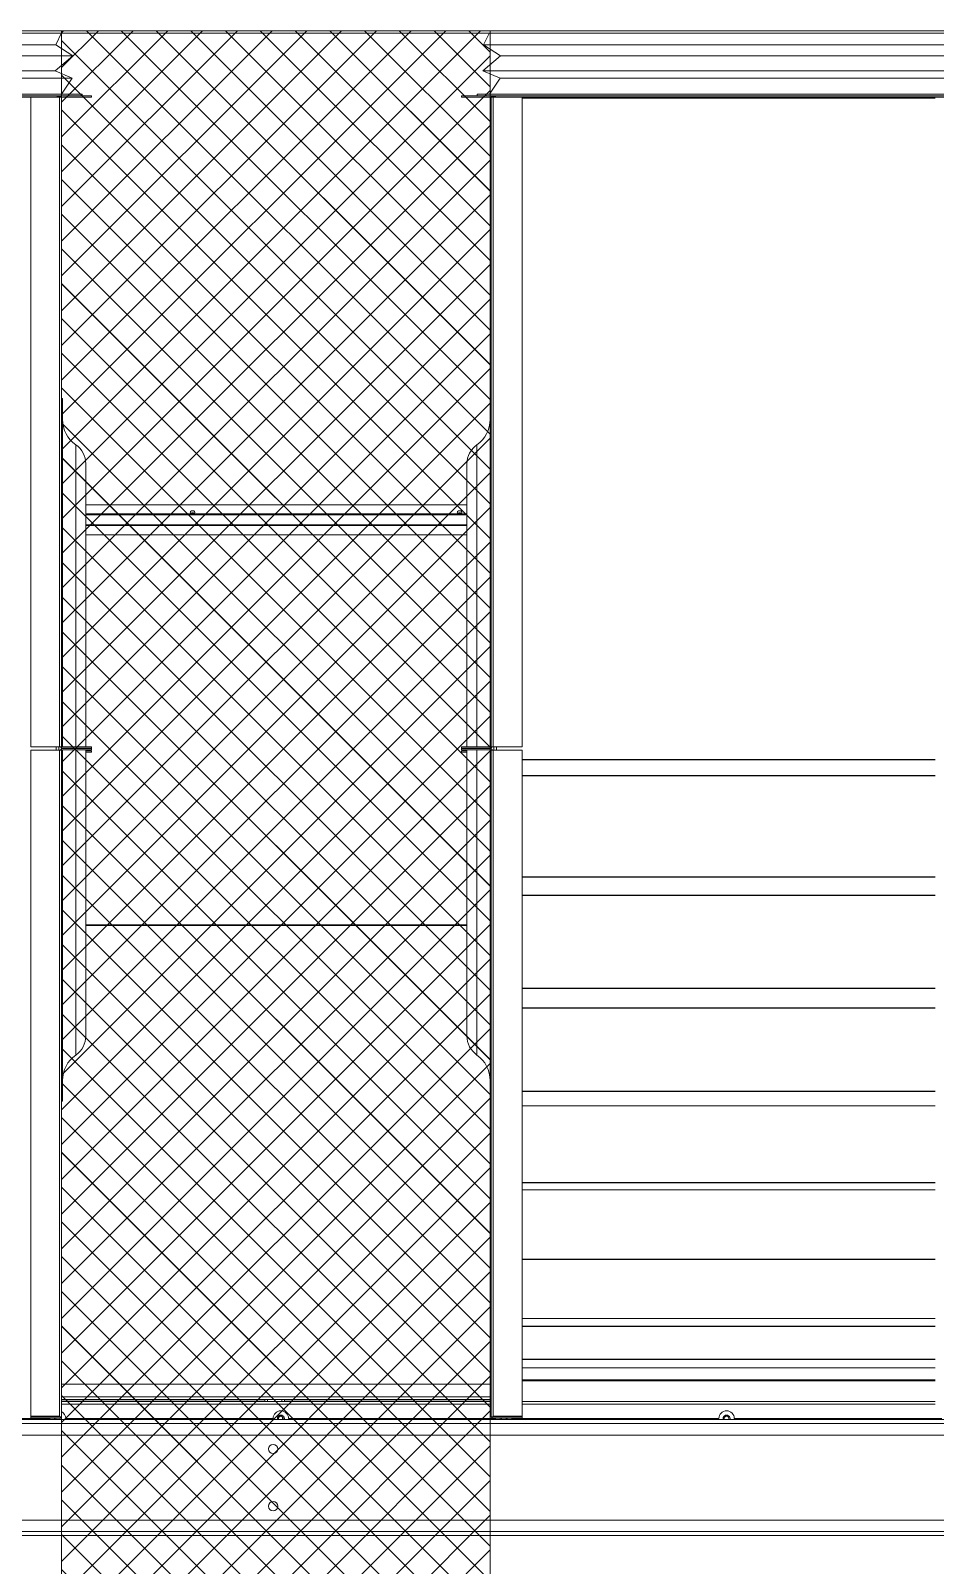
# Model space of a CAD drawing. Header units: millimetres. Extents: x 15155 to 44563, y 13060 to 33855.
# Drawn here: x 34874 to 36043, y 20931 to 22914 of the extents above; entities that cross this region are included whole.
import ezdxf

# ---------------------------------------------------------------- set-up
doc = ezdxf.new("R2010")
doc.units = ezdxf.units.MM

# ---------------------------------------------------------------- blocks, each defined once
blk = doc.blocks.new('3753456')
at = {"color": 0, "lineweight": 5}
for p, q in [((337590.2, 91235.5), (337597.8, 91251)), ((337612.3, 91221.4), (337590.2, 91235.5)), ((337589.4, 91202.2), (337612.3, 91221.4)), ((337611.6, 91192.6), (337589.4, 91202.2)), ((337597.8, 91172), (337611.6, 91192.6))]:
    blk.add_line(p, q, dxfattribs=at)
blk = doc.blocks.new('347246')
at = {"color": 0, "lineweight": 5}
for p, q in [((426217.9, 88814.5), (425602.7, 88814.5)), ((425624.9, 88800.5), (426240.1, 88800.5)), ((426217.2, 88781.3), (425602, 88781.3)), ((425624.1, 88771.7), (426239.3, 88771.7))]:
    blk.add_line(p, q, dxfattribs=at)
for p in [(88012.5, -2421), (88627.7, -2421)]:
    blk.add_blockref('3753456', p, dxfattribs=at)
blk = doc.blocks.new('2')
at = {"lineweight": 20}
h = blk.add_hatch(dxfattribs=at)
h.set_pattern_fill('ANSI37', scale=50)
h.set_pattern_definition([(45, (-1429928.07, -467572.61), (-112.253202, 112.253202), []), (135, (-1429928.07, -467572.61), (-112.253202, -112.253202), [])])
h.paths.add_polyline_path([(35467.7, 20797.8), (35467.7, 22914.2), (34913.9, 22914.2), (34913.9, 20797.8)])
at = {"lineweight": 5}
h = blk.add_hatch(dxfattribs=at)
h.set_pattern_fill('ANSI37', scale=10)
h.set_pattern_definition([(45, (-1429928.074, -467572.614), (-22.4506403, 22.4506403), []), (135, (-1429928.074, -467572.614), (-22.4506403, -22.4506403), [])])
h.paths.add_polyline_path([(35467.7, 20797.8), (35467.7, 22914.2), (34913.9, 22914.2), (34913.9, 20797.8)])
at = {"color": 7, "lineweight": 20}
for p, q in [((34016.9, 22914.2), (37525.5, 22914.2)), ((34017.2, 22910.8), (37525.5, 22910.8)), ((34221.8, 21119.4), (37320.6, 21119.4)), ((34221.8, 21114.2), (37320.6, 21114.2)), ((34755.5, 21099.4), (36787, 21099.4)), ((34221.8, 20989.4), (37320.6, 20989.4)), ((37320.6, 20974.6), (34221.8, 20974.6)), ((37320.6, 20969.4), (34221.8, 20969.4))]:
    blk.add_line(p, q, dxfattribs=at)
at = {"color": 7, "lineweight": 20, "ltscale": 0.2695}
for p, q in [((34940.4, 22832.2), (34293.6, 22832.2)), ((34940.4, 22830.2), (34293.6, 22830.2)), ((36109.4, 22832.2), (35462.6, 22832.2)), ((36109.4, 22830.2), (35462.6, 22830.2))]:
    blk.add_line(p, q, dxfattribs=at)
at = {"color": 7, "lineweight": 20, "ltscale": 0.251167}
for p, q in [((34305.5, 22830.2), (34908.3, 22830.2)), ((34305.5, 22828.2), (34908.3, 22828.2)), ((35474.5, 22830.2), (36077.3, 22830.2)), ((35474.5, 22828.2), (36077.3, 22828.2))]:
    blk.add_line(p, q, dxfattribs=at)
at = {"color": 7, "lineweight": 20, "ltscale": 0.349833}
for p, q in [((34873.9, 21988.6), (34873.9, 22828.2)), ((34911.1, 22828.2), (34911.1, 21988.6)), ((35471.7, 22828.2), (35471.7, 21988.6)), ((35508.9, 21988.6), (35508.9, 22828.2))]:
    blk.add_line(p, q, dxfattribs=at)
at = {"color": 7, "lineweight": 20, "ltscale": 0.0155}
for p, q in [((34873.9, 22828.2), (34911.1, 22828.2)), ((34915.1, 22829.8), (34952.3, 22829.8)), ((34915.1, 22828.2), (34952.3, 22828.2)), ((35467.7, 22829.8), (35430.5, 22829.8)), ((35467.7, 22828.2), (35430.5, 22828.2)), ((35508.9, 22828.2), (35471.7, 22828.2)), ((34911.1, 21988.6), (34873.9, 21988.6)), ((34911.1, 21984.4), (34873.9, 21984.4)), ((34915.1, 21988.6), (34952.3, 21988.6)), ((34915.1, 21987), (34952.3, 21987)), ((34952.3, 21986.4), (34915.1, 21986.4)), ((34952.3, 21984.8), (34915.1, 21984.8)), ((35467.7, 21988.6), (35430.5, 21988.6)), ((35467.7, 21987), (35430.5, 21987)), ((35430.5, 21986.4), (35467.7, 21986.4)), ((35430.5, 21984.8), (35467.7, 21984.8)), ((35471.7, 21988.6), (35508.9, 21988.6)), ((35471.7, 21984.4), (35508.9, 21984.4)), ((34911.1, 21123.8), (34873.9, 21123.8)), ((34873.9, 21123.5), (34911.1, 21123.5)), ((34911.1, 21123), (34873.9, 21123)), ((34911.1, 21121.4), (34873.9, 21121.4)), ((35471.7, 21123.8), (35508.9, 21123.8)), ((35508.9, 21123.5), (35471.7, 21123.5)), ((35471.7, 21123), (35508.9, 21123)), ((35471.7, 21121.4), (35508.9, 21121.4))]:
    blk.add_line(p, q, dxfattribs=at)
at = {"color": 7, "lineweight": 20, "ltscale": 0.000833333}
for p, q in [((34908.3, 22828.2), (34908.3, 22830.2)), ((34940.4, 22832.2), (34940.4, 22830.2)), ((35451, 22832.2), (35451, 22830.2)), ((35462.6, 22832.2), (35462.6, 22830.2)), ((35474.5, 22828.2), (35474.5, 22830.2))]:
    blk.add_line(p, q, dxfattribs=at)
at = {"color": 7, "lineweight": 20, "ltscale": 0.001167}
blk.add_line((34911.1, 22829.8), (34908.3, 22829.8), dxfattribs=at)
at = {"color": 7, "lineweight": 20, "ltscale": 0.000167}
blk.add_line((34908.7, 22828.8), (34908.3, 22828.8), dxfattribs=at)
at = {"color": 7, "lineweight": 20, "ltscale": 0.00036512}
for p, q in [((34908.7, 22829.1), (34908.7, 22828.2)), ((34910.3, 22829.1), (34910.3, 22828.2)), ((35472.5, 22828.2), (35472.5, 22829.1)), ((35474.1, 22828.2), (35474.1, 22829.1))]:
    blk.add_line(p, q, dxfattribs=at)
at = {"color": 7, "lineweight": 20, "ltscale": 0.000666667}
for p, q in [((34910.3, 22829.1), (34908.7, 22829.1)), ((34912.9, 22828.7), (34914.2, 22827.7)), ((34952.3, 22829.8), (34952.3, 22828.2)), ((35430.5, 22829.8), (35430.5, 22828.2)), ((35469.9, 22828.7), (35468.7, 22827.7)), ((35472.5, 22829.1), (35474.1, 22829.1)), ((34912.6, 21984.8), (34914, 21984.1)), ((34912.9, 21988), (34914.2, 21989)), ((34952.3, 21987), (34952.3, 21988.6)), ((34952.3, 21986.4), (34952.3, 21984.8)), ((34952.3, 21983.4), (34952.3, 21981.8)), ((35430.5, 21987), (35430.5, 21988.6)), ((35430.5, 21986.4), (35430.5, 21984.8)), ((35430.5, 21983.4), (35430.5, 21981.8)), ((35469.9, 21988), (35468.7, 21989)), ((35470.3, 21984.8), (35468.8, 21984.1)), ((34873.9, 21123), (34873.9, 21121.4)), ((35508.9, 21123), (35508.9, 21121.4))]:
    blk.add_line(p, q, dxfattribs=at)
at = {"color": 7, "lineweight": 20, "ltscale": 0.000333381}
blk.add_line((34911.1, 22828.8), (34910.3, 22828.8), dxfattribs=at)
at = {"color": 7, "lineweight": 20, "ltscale": 0.000266463}
blk.add_line((34911.1, 22828.2), (34911.1, 22828.8), dxfattribs=at)
at = {"color": 7, "lineweight": 20, "ltscale": 0.000824955}
for p, q in [((34913.1, 22828.2), (34911.1, 22828.2)), ((35469.7, 22828.2), (35471.7, 22828.2)), ((34913.1, 21988.6), (34911.1, 21988.6)), ((35469.7, 21988.6), (35471.7, 21988.6)), ((34913.1, 21123), (34911.1, 21123)), ((35469.7, 21123), (35471.7, 21123))]:
    blk.add_line(p, q, dxfattribs=at)
at = {"color": 7, "lineweight": 20, "ltscale": 0.000508058}
for p, q in [((34911.8, 22828.7), (34912.8, 22829.5)), ((35471, 22828.7), (35470.1, 22829.5))]:
    blk.add_line(p, q, dxfattribs=at)
at = {"color": 7, "lineweight": 20, "ltscale": 0.348833}
for p, q in [((34913.9, 22827), (34913.9, 21989.8)), ((35468.9, 22827), (35468.9, 21989.8))]:
    blk.add_line(p, q, dxfattribs=at)
at = {"color": 7, "lineweight": 20, "ltscale": 8.11136e-06}
blk.add_line((34913.9, 22827), (34913.9, 22827), dxfattribs=at)
at = {"color": 7, "lineweight": 20, "ltscale": 0.008333}
blk.add_line((34940.4, 22830.2), (34920.4, 22830.2), dxfattribs=at)
at = {"color": 7, "lineweight": 20, "ltscale": 0.004802}
for p, q in [((35462.6, 22832.2), (35451, 22832.2)), ((35462.6, 22830.2), (35451, 22830.2))]:
    blk.add_line(p, q, dxfattribs=at)
at = {"color": 7, "lineweight": 20, "ltscale": 0.004989}
blk.add_line((35474.5, 22830.2), (35462.6, 22830.2), dxfattribs=at)
at = {"color": 7, "lineweight": 20, "ltscale": 0.001166}
blk.add_line((35471.7, 22829.8), (35474.5, 22829.8), dxfattribs=at)
at = {"color": 7, "lineweight": 20, "ltscale": 0.000266053}
blk.add_line((35471.7, 22828.2), (35471.7, 22828.8), dxfattribs=at)
at = {"color": 7, "lineweight": 20, "ltscale": 0.000333286}
blk.add_line((35471.7, 22828.8), (35472.5, 22828.8), dxfattribs=at)
at = {"color": 7, "lineweight": 20, "ltscale": 0.000166333}
blk.add_line((35474.1, 22828.8), (35474.5, 22828.8), dxfattribs=at)
at = {"color": 7, "lineweight": 20, "ltscale": 0.2225}
for p, q in [((35508.9, 22826.8), (36042.9, 22826.8)), ((35508.9, 21972.5), (36042.9, 21972.5)), ((35508.9, 21971.9), (36042.9, 21971.9)), ((35508.9, 21951.6), (36042.9, 21951.6)), ((35508.9, 21951.3), (36042.9, 21951.3)), ((35508.9, 21820.8), (36042.9, 21820.8)), ((35508.9, 21820.2), (36042.9, 21820.2)), ((35508.9, 21797), (36042.9, 21797)), ((35508.9, 21796.7), (36042.9, 21796.7)), ((35508.9, 21677), (36042.9, 21677)), ((35508.9, 21676.5), (36042.9, 21676.5)), ((35508.9, 21651.3), (36042.9, 21651.3)), ((35508.9, 21651), (36042.9, 21651)), ((35508.9, 21543.6), (36042.9, 21543.6)), ((35508.9, 21543.2), (36042.9, 21543.2)), ((35508.9, 21524.9), (36042.9, 21524.9)), ((35508.9, 21524.8), (36042.9, 21524.8)), ((35508.9, 21425.6), (36042.9, 21425.6)), ((35508.9, 21425.2), (36042.9, 21425.2)), ((35508.9, 21416.3), (36042.9, 21416.3)), ((35508.9, 21416.2), (36042.9, 21416.2)), ((35508.9, 21326.6), (36042.9, 21326.6)), ((35508.9, 21326.3), (36042.9, 21326.3)), ((35508.9, 21250.1), (36042.9, 21250.1)), ((35508.9, 21249.8), (36042.9, 21249.8)), ((35508.9, 21239.9), (36042.9, 21239.9)), ((35508.9, 21239.8), (36042.9, 21239.8)), ((35508.9, 21197.4), (36042.9, 21197.4)), ((35508.9, 21197.2), (36042.9, 21197.2)), ((35508.9, 21186.4), (36042.9, 21186.4)), ((35508.9, 21186.3), (36042.9, 21186.3)), ((35508.9, 21170.7), (36042.9, 21170.7)), ((35508.9, 21170.7), (36042.9, 21170.7)), ((35508.9, 21169.3), (36042.9, 21169.3)), ((35508.9, 21142.7), (36042.9, 21142.7)), ((36042.9, 21139.4), (35508.9, 21139.4))]:
    blk.add_line(p, q, dxfattribs=at)
at = {"color": 7, "lineweight": 20, "ltscale": 0.023157}
for p, q in [((34913.9, 22383.2), (34913.9, 22438.8)), ((34915.1, 22383.2), (34915.1, 22438.8)), ((35467.7, 21586.4), (35467.7, 21530.8))]:
    blk.add_line(p, q, dxfattribs=at)
at = {"color": 7, "lineweight": 20, "ltscale": 0.0005}
for p, q in [((34913.9, 22438.8), (34915.1, 22438.8)), ((35468.9, 22438.8), (35467.7, 22438.8)), ((34913.9, 21530.8), (34915.1, 21530.8)), ((35468.9, 21530.8), (35467.7, 21530.8))]:
    blk.add_line(p, q, dxfattribs=at)
at = {"color": 7, "lineweight": 20, "ltscale": 0.187583}
blk.add_line((35467.7, 22438.8), (35467.7, 21988.6), dxfattribs=at)
at = {"color": 7, "lineweight": 20, "ltscale": 0.16394}
blk.add_line((34913.9, 21989.7), (34913.9, 22383.2), dxfattribs=at)
at = {"color": 7, "lineweight": 20, "ltscale": 0.164426}
blk.add_line((34915.1, 21988.6), (34915.1, 22383.2), dxfattribs=at)
at = {"color": 7, "lineweight": 20, "ltscale": 0.020113}
for p, q in [((34932.3, 22330.8), (34932.3, 22379.1)), ((35450.6, 21638.7), (35450.6, 21590.5))]:
    blk.add_line(p, q, dxfattribs=at)
at = {"color": 7, "lineweight": 20, "ltscale": 0.162715}
blk.add_line((35450.6, 22379.1), (35450.6, 21988.6), dxfattribs=at)
at = {"color": 7, "lineweight": 20, "ltscale": 0.018857}
for p, q in [((34945.1, 22354.5), (34945.1, 22309.2)), ((34945.1, 21615.1), (34945.1, 21660.3)), ((35437.7, 21615.1), (35437.7, 21660.3))]:
    blk.add_line(p, q, dxfattribs=at)
at = {"color": 7, "lineweight": 20, "ltscale": 0.152458}
for p, q in [((34945.1, 21988.6), (34945.1, 22354.5)), ((35437.7, 21988.6), (35437.7, 22354.5))]:
    blk.add_line(p, q, dxfattribs=at)
at = {"color": 7, "lineweight": 20, "ltscale": 0.142602}
blk.add_line((34932.3, 21988.6), (34932.3, 22330.8), dxfattribs=at)
at = {"color": 7, "lineweight": 20, "ltscale": 0.133601}
blk.add_line((34945.1, 22309.2), (34945.1, 21988.6), dxfattribs=at)
at = {"color": 7, "lineweight": 20, "ltscale": 0.205257}
for p, q in [((35437.7, 22301.5), (34945.1, 22301.5)), ((35437.7, 22289.8), (34945.1, 22289.8)), ((35437.7, 22288.5), (34945.1, 22288.5)), ((35437.7, 22275.8), (34945.1, 22275.8)), ((35437.7, 22274.6), (34945.1, 22274.6)), ((34945.1, 22262.6), (35437.7, 22262.6)), ((35437.7, 21758.6), (34945.1, 21758.6)), ((35437.7, 21757.7), (34945.1, 21757.7))]:
    blk.add_line(p, q, dxfattribs=at)
at = {"color": 7, "lineweight": 20, "ltscale": 0.358583}
for p, q in [((34873.9, 21123.8), (34873.9, 21984.4)), ((34911.1, 21984.4), (34911.1, 21123.8)), ((35471.7, 21984.4), (35471.7, 21123.8)), ((35508.9, 21123.8), (35508.9, 21984.4))]:
    blk.add_line(p, q, dxfattribs=at)
at = {"color": 7, "lineweight": 20, "ltscale": 0.00175}
for p, q in [((34906.9, 21984.4), (34906.9, 21988.6)), ((34910.3, 21984.4), (34910.3, 21988.6)), ((35472.5, 21984.4), (35472.5, 21988.6)), ((35475.9, 21984.4), (35475.9, 21988.6))]:
    blk.add_line(p, q, dxfattribs=at)
at = {"color": 7, "lineweight": 20, "ltscale": 0.000912135}
for p, q in [((34913.3, 21984.4), (34911.1, 21984.4)), ((35469.5, 21984.4), (35471.7, 21984.4))]:
    blk.add_line(p, q, dxfattribs=at)
at = {"color": 7, "lineweight": 20, "ltscale": 0.000112267}
blk.add_line((34912.3, 21984.8), (34912.6, 21984.8), dxfattribs=at)
at = {"color": 7, "lineweight": 20, "ltscale": 0.000166667}
blk.add_line((34912.3, 21984.8), (34912.3, 21984.4), dxfattribs=at)
at = {"color": 7, "lineweight": 20, "ltscale": 1.40382e-05}
blk.add_line((34913.9, 21989.7), (34913.9, 21989.8), dxfattribs=at)
at = {"color": 7, "lineweight": 20, "ltscale": 0.000474957}
blk.add_line((34913.9, 21986.1), (34913.9, 21987.3), dxfattribs=at)
at = {"color": 7, "lineweight": 20, "ltscale": 1.44759e-05}
blk.add_line((34913.9, 21983.6), (34913.9, 21983.6), dxfattribs=at)
at = {"color": 7, "lineweight": 20, "ltscale": 0.358083}
for p, q in [((34913.9, 21983.6), (34913.9, 21124.2)), ((35468.9, 21983.6), (35468.9, 21124.2))]:
    blk.add_line(p, q, dxfattribs=at)
at = {"color": 7, "lineweight": 20, "ltscale": 0.188681}
blk.add_line((34913.9, 21530.8), (34913.9, 21983.6), dxfattribs=at)
at = {"color": 7, "lineweight": 20, "ltscale": 0.000250005}
for p, q in [((34915.1, 21986.4), (34915.1, 21987)), ((35450.6, 21987), (35450.6, 21986.4)), ((35467.7, 21987), (35467.7, 21986.4))]:
    blk.add_line(p, q, dxfattribs=at)
at = {"color": 7, "lineweight": 20, "ltscale": 0.189167}
blk.add_line((34915.1, 21530.8), (34915.1, 21984.8), dxfattribs=at)
at = {"color": 7, "lineweight": 20, "ltscale": 0.000250003}
blk.add_line((34932.3, 21986.4), (34932.3, 21987), dxfattribs=at)
at = {"color": 7, "lineweight": 20, "ltscale": 0.164299}
blk.add_line((34932.3, 21590.5), (34932.3, 21984.8), dxfattribs=at)
at = {"color": 7, "lineweight": 20, "ltscale": 0.00025}
for p, q in [((34945.1, 21987), (34945.1, 21986.4)), ((34945.1, 21986.4), (34945.1, 21987))]:
    blk.add_line(p, q, dxfattribs=at)
at = {"color": 7, "lineweight": 20, "ltscale": 0.154042}
blk.add_line((34945.1, 21984.8), (34945.1, 21615.1), dxfattribs=at)
at = {"color": 7, "lineweight": 20, "ltscale": 0.135185}
for p, q in [((34945.1, 21660.3), (34945.1, 21984.8)), ((35437.7, 21660.3), (35437.7, 21984.8))]:
    blk.add_line(p, q, dxfattribs=at)
at = {"color": 7, "lineweight": 20, "ltscale": 0.003004}
for p, q in [((34952.3, 21983.4), (34945.1, 21983.4)), ((34952.3, 21981.8), (34945.1, 21981.8))]:
    blk.add_line(p, q, dxfattribs=at)
at = {"color": 7, "lineweight": 20, "ltscale": 0.000249486}
for p, q in [((34952.3, 21986.4), (34952.3, 21987)), ((35430.5, 21986.4), (35430.5, 21987))]:
    blk.add_line(p, q, dxfattribs=at)
at = {"color": 7, "lineweight": 20, "ltscale": 0.003003}
for p, q in [((35430.5, 21983.4), (35437.7, 21983.4)), ((35430.5, 21981.8), (35437.7, 21981.8))]:
    blk.add_line(p, q, dxfattribs=at)
at = {"color": 7, "lineweight": 20, "ltscale": 0.000250031}
blk.add_line((35437.7, 21986.4), (35437.7, 21987), dxfattribs=at)
at = {"color": 7, "lineweight": 20, "ltscale": 0.144186}
blk.add_line((35450.6, 21984.8), (35450.6, 21638.7), dxfattribs=at)
at = {"color": 7, "lineweight": 20, "ltscale": 0.16601}
blk.add_line((35467.7, 21984.8), (35467.7, 21586.4), dxfattribs=at)
at = {"color": 7, "lineweight": 20, "ltscale": 0.000475359}
blk.add_line((35468.9, 21987.3), (35468.9, 21986.1), dxfattribs=at)
at = {"color": 7, "lineweight": 20, "ltscale": 0.000112674}
blk.add_line((35470.5, 21984.8), (35470.3, 21984.8), dxfattribs=at)
at = {"color": 7, "lineweight": 20, "ltscale": 0.000166447}
blk.add_line((35470.5, 21984.8), (35470.5, 21984.4), dxfattribs=at)
at = {"color": 7, "lineweight": 20, "ltscale": 0.23125}
for p, q in [((35468.9, 21165.2), (34913.9, 21165.2)), ((35468.9, 21148.6), (34913.9, 21148.6)), ((35468.9, 21145.2), (34913.9, 21145.2)), ((35468.9, 21142.8), (34913.9, 21142.8)), ((35468.9, 21139.4), (34913.9, 21139.4))]:
    blk.add_line(p, q, dxfattribs=at)
at = {"color": 7, "lineweight": 20, "ltscale": 0.109501}
blk.add_line((35176.7, 21144.8), (34913.9, 21144.8), dxfattribs=at)
at = {"color": 7, "lineweight": 20, "ltscale": 0.001}
for p, q in [((35176.7, 21142.8), (35176.7, 21145.2)), ((35180.1, 21142.8), (35180.1, 21145.2)), ((35198.3, 21142.8), (35198.3, 21145.2)), ((35201.7, 21142.8), (35201.7, 21145.2))]:
    blk.add_line(p, q, dxfattribs=at)
at = {"color": 7, "lineweight": 20, "ltscale": 0.111332}
blk.add_line((35468.9, 21144.8), (35201.7, 21144.8), dxfattribs=at)
at = {"color": 7, "lineweight": 20, "ltscale": 0.007669}
blk.add_line((35508.9, 21142.7), (35508.9, 21124.3), dxfattribs=at)
at = {"color": 7, "lineweight": 20, "ltscale": 0.111667}
for p, q in [((34899.2, 21120.8), (34631.2, 21120.8)), ((35187.2, 21120.8), (34919.2, 21120.8)), ((35475.2, 21120.8), (35207.2, 21120.8)), ((35763.2, 21120.8), (35495.2, 21120.8)), ((36051.2, 21120.8), (35783.2, 21120.8))]:
    blk.add_line(p, q, dxfattribs=at)
at = {"color": 7, "lineweight": 20, "ltscale": 0.000128262}
blk.add_line((34873.9, 21123.8), (34873.9, 21123.5), dxfattribs=at)
at = {"color": 7, "lineweight": 20, "ltscale": 0.000333333}
for p, q in [((34911.1, 21123), (34911.1, 21123.8)), ((35471.7, 21123), (35471.7, 21123.8))]:
    blk.add_line(p, q, dxfattribs=at)
at = {"color": 7, "lineweight": 20, "ltscale": 0.000364732}
for p, q in [((34912.6, 21123), (34913.3, 21122.4)), ((35470.2, 21123), (35469.5, 21122.4))]:
    blk.add_line(p, q, dxfattribs=at)
at = {"color": 7, "lineweight": 20, "ltscale": 0.001514}
blk.add_line((35199.2, 21119.4), (35199.2, 21123), dxfattribs=at)
at = {"color": 7, "lineweight": 20, "ltscale": 0.00033324}
blk.add_line((35508.9, 21124.3), (35508.9, 21123.5), dxfattribs=at)
at = {"color": 7, "lineweight": 20, "ltscale": 1.02319e-05}
blk.add_line((34993.9, 20969.4), (34993.8, 20969.4), dxfattribs=at)
at = {"color": 7, "lineweight": 20, "ltscale": 1.03489e-05}
blk.add_line((35004, 20969.4), (35004, 20969.4), dxfattribs=at)
at = {"color": 0, "lineweight": 20}
blk.add_lwpolyline([(34913.9, 22914.2), (35467.7, 22914.2), (35467.7, 20797.8), (34913.9, 20797.8)], close=True, dxfattribs=at)
at = {"color": 7, "lineweight": 20}
for centre in [(35187.2, 21081.4), (35187.2, 21007.4)]:
    blk.add_circle(centre, 6, dxfattribs=at)
for centre, radius, start, end in [((34908.7, 22826.8), 3.68, 22.2509, 30.9821), ((34915.1, 22827), 2.8, 90, 154.6231), ((34909.8, 22826.3), 4.36, 38.0862, 46.078), ((34915.1, 22827), 1.2, 90, 180), ((35467.7, 22827), 2.8, 25.3769, 90), ((35467.7, 22827), 1.2, 0, 90), ((35473.1, 22826.3), 4.36, 133.922, 141.9136), ((35474.2, 22826.8), 3.68, 149.0179, 157.7491), ((34955.1, 22411.9), 40, 180, 235.142), ((35427.7, 22411.9), 40, 304.858, 359.9364), ((34915.1, 22354.5), 30, 0, 55.142), ((35467.7, 22354.5), 30, 124.858, 180), ((34915.1, 21983.6), 2.8, 90, 163.3985), ((34915.1, 21989.8), 2.8, 205.3769, 270), ((34915.1, 21989.8), 1.2, 180, 270), ((34915.1, 21983.6), 1.2, 90, 180), ((35467.7, 21989.8), 1.2, 270, 0), ((35467.7, 21989.8), 2.8, 270, 334.6231), ((35467.7, 21983.6), 2.8, 16.6015, 90), ((35467.7, 21983.6), 1.2, 0, 90), ((34915.1, 21615.1), 30, 304.858, 360), ((35467.7, 21615.1), 30, 180, 235.142), ((34955.1, 21557.6), 40, 124.858, 180), ((35427.7, 21557.6), 40, 0.0643, 55.142), ((34909.2, 21120.8), 10, 176.5502, 180), ((34909.2, 21120.8), 10, 164.372, 167.291), ((34909.2, 21120.8), 4.5, 172.3377, 198.1247), ((34909.2, 21120.8), 4.5, 143.2266, 150.7324), ((34909.2, 21120.8), 3, 168.463, 207.8181), ((34909.2, 21120.8), 3, 116.1063, 132.8335), ((34909.2, 21120.8), 3, 50.7044, 63.8937), ((34911.1, 21124.2), 2.8, 270, 0), ((34909.2, 21120.8), 3, 332.1843, 15.1322), ((34909.2, 21120.8), 4.5, 341.8738, 22.685), ((34909.2, 21120.8), 10, 0, 61.9635), ((35197.2, 21120.8), 10, 0, 180), ((35197.2, 21120.8), 4.5, 341.8738, 198.1247), ((35197.2, 21120.8), 3, 332.1838, 207.8181), ((35471.7, 21124.2), 2.8, 180, 270), ((35485.2, 21120.8), 10, 176.5602, 180), ((35485.2, 21120.8), 10, 164.372, 167.291), ((35485.2, 21120.8), 4.5, 172.3377, 198.1252), ((35485.2, 21120.8), 4.5, 143.2266, 150.7324), ((35485.2, 21120.8), 3, 168.463, 207.8181), ((35485.2, 21120.8), 3, 116.1063, 132.8335), ((35485.2, 21120.8), 3, 47.1857, 63.8937), ((35485.2, 21120.8), 3, 332.1835, 11.537), ((35485.2, 21120.8), 4.5, 29.2676, 36.7734), ((35485.2, 21120.8), 4.5, 341.8738, 7.6849), ((35485.2, 21120.8), 10, 12.709, 15.628), ((35485.2, 21120.8), 10, 0, 3.4398), ((35773.2, 21120.8), 10, 0, 180), ((35773.2, 21120.8), 4.5, 341.8738, 198.1251), ((35773.2, 21120.8), 3, 332.1837, 207.8181), ((35154.9, 20974.6), 5.2, 269.7403, 270), ((35219.5, 20974.6), 5.2, 270, 270.2597)]:
    blk.add_arc(centre, radius, start, end, dxfattribs=at)
for centre, major_axis, ratio, start_param, end_param in [((34911.1, 22828.1), (-2.8, 0), 0.596826, 4.080564, 4.712389), ((34911.1, 22828.1), (-1.2, 0), 0.596826, 4.080564, 4.712389), ((35471.7, 22828.1), (2.8, 0), 0.596826, 1.570796, 2.202621), ((35471.7, 22828.1), (1.2, 0), 0.596826, 1.570796, 2.202621), ((35083.2, 22292), (3, 0), 0.642788, 1.070796, 3.141564), ((35083.2, 22292), (3, 0), 0.642788, 3.141564, 6.283156), ((35083.2, 22288.2), (-4.5, 0), 0.642788, 4.202452, 5.222326), ((35083.2, 22292), (3, 0), 0.642788, 6.283156, 7.353982), ((35428.2, 22292), (3, 0), 0.642788, 1.070796, 3.141564), ((35428.2, 22292), (3, 0), 0.642788, 3.141564, 6.283156), ((35428.2, 22288.2), (-4.5, 0), 0.642788, 4.202452, 5.222326), ((35428.2, 22292), (3, 0), 0.642788, 6.283156, 7.353982), ((34911.1, 21124.9), (-2.8, 0), 0.49986, 3.128995, 3.141593)]:
    blk.add_ellipse(centre, major_axis=major_axis, ratio=ratio, start_param=start_param, end_param=end_param, dxfattribs=at)
for points in [[(34913.1, 22828.2), (34913.4, 22828), (34913.7, 22827.7), (34913.8, 22827.5), (34913.9, 22827.2), (34913.9, 22827)], [(35469.7, 22828.2), (35469.5, 22828), (35469.2, 22827.7), (35469, 22827.5), (35468.9, 22827.2), (35468.9, 22827)], [(34913.1, 21988.6), (34913.4, 21988.8), (34913.7, 21989), (34913.8, 21989.3), (34913.9, 21989.5), (34913.9, 21989.8)], [(34913.3, 21984.4), (34913.5, 21984.2), (34913.7, 21984.1), (34913.9, 21983.9), (34913.9, 21983.7), (34913.9, 21983.6)], [(35469.7, 21988.6), (35469.5, 21988.8), (35469.2, 21989), (35469, 21989.3), (35468.9, 21989.5), (35468.9, 21989.8)], [(35469.5, 21984.4), (35469.3, 21984.2), (35469.1, 21984.1), (35469, 21983.9), (35468.9, 21983.7), (35468.9, 21983.6)], [(34913.1, 21123), (34913.4, 21123.2), (34913.7, 21123.4), (34913.8, 21123.7), (34913.9, 21123.9), (34913.9, 21124.2)], [(35469.7, 21123), (35469.5, 21123.2), (35469.2, 21123.4), (35469, 21123.7), (35468.9, 21123.9), (35468.9, 21124.2)]]:
    blk.add_open_spline(points, degree=5, dxfattribs=at)
at = {"color": 0, "lineweight": 20}
for p in [(-391311.6, -65918.8), (-390143.6, -65918.8)]:
    blk.add_blockref('347246', p, dxfattribs=at)

msp = doc.modelspace()

# ---------------------------------------------------------------- block references
msp.add_blockref('2', (0, 0))

doc.saveas('drawing.dxf')
